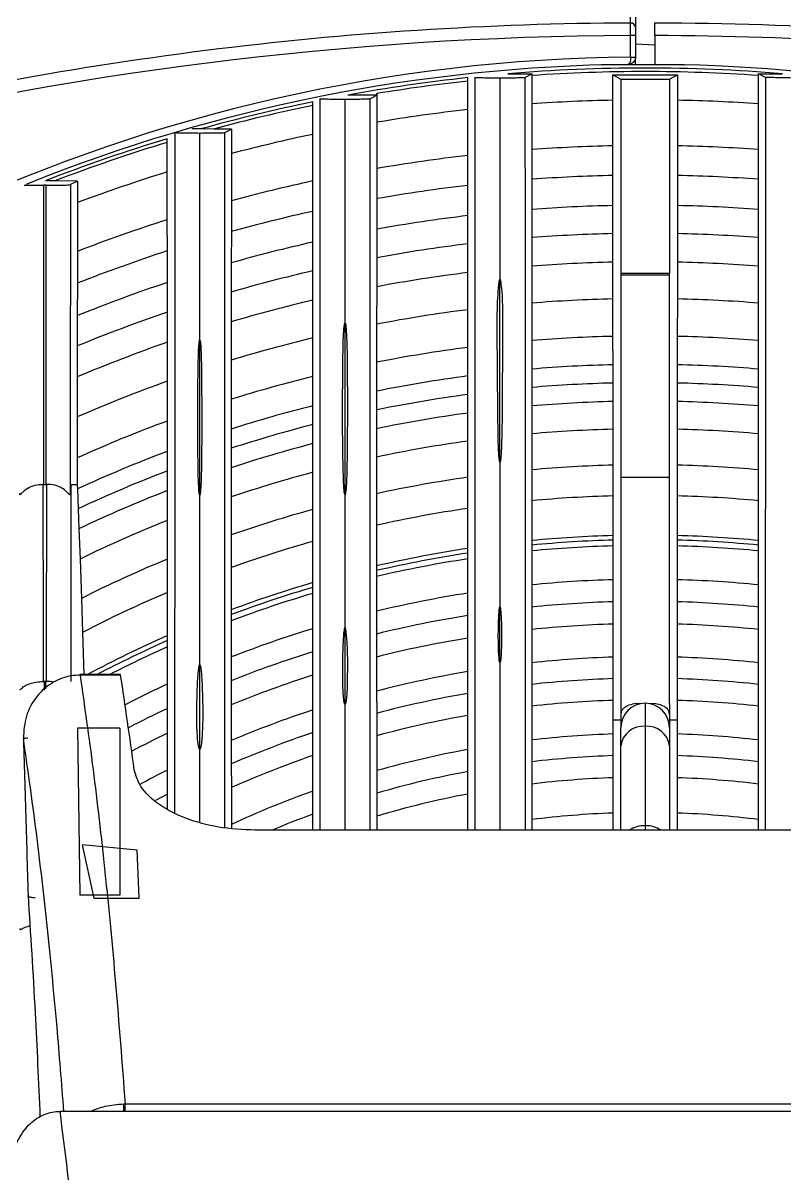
# Model space of a CAD drawing. Extents: x 9.3 to 87.2, y 1.1 to 68.8.
# Drawn here: x 79.536 to 81.11, y 28.216 to 30.594 of the extents above; entities that cross this region are included whole.
import ezdxf

# ---------------------------------------------------------------- set-up
doc = ezdxf.new("R2010")
doc.units = 0
doc.header["$MEASUREMENT"] = 0
doc.layers.add('OBJECT', color=7, linetype='CONTINUOUS')

msp = doc.modelspace()

# ---------------------------------------------------------------- linework, layer by layer
at = {"layer": 'OBJECT'}
for p, q in [((80.8009, 30.9432), (80.8009, 30.5856)), ((80.7909, 30.5236), (80.7909, 30.5682)), ((80.8009, 30.5682), (80.7909, 30.5682)), ((80.8009, 30.5682), (80.8009, 30.5236)), ((80.8409, 30.5683), (80.8409, 30.5087)), ((80.8009, 30.551), (80.8409, 30.5493)), ((80.7909, 30.5236), (80.8009, 30.5236)), ((80.8009, 30.5236), (80.8009, 30.5236)), ((80.8009, 30.5076), (80.8009, 30.5236)), ((80.5375, 30.4893), (80.5868, 30.4892)), ((80.5868, 30.4892), (80.5868, 30.4858)), ((80.8009, 30.5076), (80.7309, 30.5076)), ((80.754, 30.4347), (80.754, 30.487)), ((80.754, 30.487), (80.7709, 30.4783)), ((80.9009, 30.5076), (80.8009, 30.5076)), ((80.8709, 30.4783), (80.8878, 30.487)), ((80.8878, 30.487), (80.8877, 30.4347)), ((81.055, 30.4892), (81.1042, 30.4893)), ((81.055, 30.4858), (81.055, 30.4892)), ((81.0691, 30.482), (81.055, 30.4892)), ((80.4544, 30.4741), (80.4544, 30.4814)), ((80.4544, 30.4153), (80.4544, 30.4741)), ((80.5868, 30.4858), (80.5867, 30.4272)), ((80.7709, 30.4783), (80.8709, 30.4783)), ((80.8709, 30.4783), (80.8709, 30.0769)), ((81.055, 30.4272), (81.055, 30.4858)), ((80.2665, 30.445), (80.2064, 30.4453)), ((80.2665, 30.4485), (80.2664, 30.3892)), ((80.2665, 30.445), (80.2665, 30.4485)), ((80.1341, 30.4239), (80.1341, 30.4313)), ((80.1341, 30.3642), (80.1341, 30.4239)), ((80.5867, 30.4272), (80.5867, 30.3327)), ((80.7541, 30.3404), (80.754, 30.4347)), ((80.8877, 30.4347), (80.8876, 30.3404)), ((81.0551, 30.3327), (81.055, 30.4272)), ((80.4545, 30.3204), (80.4544, 30.4153)), ((79.9029, 30.3753), (79.8847, 30.3754)), ((79.9294, 30.3751), (79.9029, 30.3753)), ((79.9662, 30.3749), (79.9294, 30.3751)), ((79.9662, 30.3749), (79.9662, 30.3244)), ((80.2664, 30.3892), (80.2664, 30.2935)), ((79.8337, 30.3477), (79.8337, 30.3552)), ((79.8338, 30.2865), (79.8337, 30.3477)), ((80.1342, 30.2678), (80.1341, 30.3642)), ((79.9662, 30.3244), (79.9661, 30.2268)), ((80.4545, 30.2587), (80.4545, 30.3204)), ((80.5867, 30.3327), (80.5867, 30.2712)), ((80.7542, 30.2791), (80.7541, 30.3404)), ((80.8876, 30.3404), (80.8876, 30.2791)), ((81.0551, 30.2712), (81.0551, 30.3327)), ((79.8338, 30.1877), (79.8338, 30.2865)), ((80.2664, 30.2935), (80.2663, 30.2313)), ((80.7542, 30.217), (80.7542, 30.2791)), ((80.8876, 30.2791), (80.8875, 30.217)), ((79.5838, 30.2589), (79.578, 30.2589)), ((79.6017, 30.2681), (79.5821, 30.2683)), ((79.6481, 30.2677), (79.6017, 30.2681)), ((79.6481, 30.2677), (79.6337, 30.2603)), ((79.6481, 30.2677), (79.6481, 30.2232)), ((80.1342, 30.2051), (80.1342, 30.2678)), ((80.4546, 30.1962), (80.4545, 30.2587)), ((80.5867, 30.2712), (80.5866, 30.209)), ((81.0552, 30.209), (81.0551, 30.2712)), ((79.9661, 30.2268), (79.9661, 30.1632)), ((80.2663, 30.2313), (80.2663, 30.1682)), ((79.6481, 30.2232), (79.648, 30.1223)), ((80.1342, 30.1415), (80.1342, 30.2051)), ((80.5866, 30.209), (80.5866, 30.1508)), ((80.7543, 30.159), (80.7542, 30.217)), ((80.8875, 30.217), (80.8875, 30.159)), ((81.0552, 30.1508), (81.0552, 30.209)), ((79.8339, 30.1233), (79.8338, 30.1877)), ((80.4546, 30.1378), (80.4546, 30.1962)), ((79.9661, 30.1632), (79.966, 30.0987)), ((80.2663, 30.1682), (80.2663, 30.1092)), ((80.7543, 30.1001), (80.7543, 30.159)), ((80.8875, 30.159), (80.8874, 30.1001)), ((80.1343, 30.082), (80.1342, 30.1415)), ((80.4546, 30.0785), (80.4546, 30.1378)), ((80.5866, 30.1508), (80.5866, 30.0917)), ((81.0552, 30.0917), (81.0552, 30.1508)), ((79.648, 30.1223), (79.648, 30.0564)), ((79.8339, 30.058), (79.8339, 30.1233)), ((80.2663, 30.1092), (80.2663, 30.0493)), ((79.966, 30.0987), (79.966, 30.0383)), ((80.5866, 30.0917), (80.5865, 30.0155)), ((80.7544, 30.0241), (80.7543, 30.1001)), ((80.8874, 30.1001), (80.8874, 30.0241)), ((81.0552, 30.0155), (81.0552, 30.0917)), ((80.1343, 30.0216), (80.1343, 30.082)), ((80.4546, 30.0019), (80.4546, 30.0785)), ((80.5209, 30.0598), (80.5209, 30.0644)), ((80.5209, 29.687), (80.5209, 30.0598)), ((80.8709, 30.0769), (80.7709, 30.0769)), ((80.7709, 30.0769), (80.7709, 30.0738)), ((80.7709, 30.0738), (80.8709, 30.0738)), ((80.7709, 30.0738), (80.7709, 29.6558)), ((80.8709, 30.0738), (80.8709, 30.0769)), ((80.8709, 29.6558), (80.8709, 30.0738)), ((79.648, 30.0564), (79.6479, 29.9896)), ((79.8339, 29.9968), (79.8339, 30.058)), ((79.966, 30.0383), (79.966, 29.977)), ((80.2663, 30.0493), (80.2662, 29.972)), ((80.1343, 29.9435), (80.1343, 30.0216)), ((80.5865, 30.0155), (80.5865, 29.9379)), ((80.7544, 29.9467), (80.7544, 30.0241)), ((80.8874, 30.0241), (80.8873, 29.9467)), ((81.0553, 29.9379), (81.0552, 30.0155)), ((79.6479, 29.9896), (79.6479, 29.9269)), ((79.834, 29.9346), (79.8339, 29.9968)), ((80.4547, 29.924), (80.4546, 30.0019)), ((79.966, 29.977), (79.966, 29.8976)), ((80.2009, 29.6202), (80.2009, 29.9743)), ((80.2662, 29.972), (80.2662, 29.8932)), ((80.1343, 29.8639), (80.1343, 29.9435)), ((80.7545, 29.8882), (80.7544, 29.9467)), ((80.8873, 29.9467), (80.8873, 29.8882)), ((79.6479, 29.9269), (79.6478, 29.863)), ((79.834, 29.854), (79.834, 29.9346)), ((79.9009, 29.619), (79.9009, 29.939)), ((80.4547, 29.8649), (80.4547, 29.924)), ((80.5865, 29.9379), (80.5865, 29.8792)), ((81.0553, 29.8792), (81.0553, 29.9379)), ((79.966, 29.8976), (79.9659, 29.8167)), ((80.2662, 29.8932), (80.2662, 29.8335)), ((80.5865, 29.8792), (80.5865, 29.8413)), ((80.7545, 29.8504), (80.7545, 29.8882)), ((80.8873, 29.8882), (80.8873, 29.8504)), ((81.0553, 29.8413), (81.0553, 29.8792)), ((79.6478, 29.863), (79.6478, 29.7803)), ((79.834, 29.7718), (79.834, 29.854)), ((80.1344, 29.8035), (80.1343, 29.8639)), ((80.4547, 29.8268), (80.4547, 29.8649)), ((80.7545, 29.8123), (80.7545, 29.8504)), ((80.8873, 29.8504), (80.8872, 29.8123)), ((80.2662, 29.8335), (80.2662, 29.7949)), ((80.4547, 29.7884), (80.4547, 29.8268)), ((80.5865, 29.8413), (80.5865, 29.803)), ((81.0553, 29.803), (81.0553, 29.8413)), ((79.9659, 29.8167), (79.9659, 29.7553)), ((80.1344, 29.7645), (80.1344, 29.8035)), ((80.5865, 29.803), (80.5865, 29.7455)), ((80.7546, 29.7549), (80.7545, 29.8123)), ((80.8872, 29.8123), (80.8872, 29.7549)), ((81.0553, 29.7455), (81.0553, 29.803)), ((79.6478, 29.7803), (79.6478, 29.6957)), ((80.2662, 29.7949), (80.2662, 29.756)), ((80.4547, 29.7305), (80.4547, 29.7884)), ((79.834, 29.7093), (79.834, 29.7718)), ((79.9659, 29.7553), (79.9659, 29.7156)), ((80.1344, 29.7252), (80.1344, 29.7645)), ((80.2662, 29.756), (80.2662, 29.6974)), ((80.7546, 29.6809), (80.7546, 29.7549)), ((80.8872, 29.7549), (80.8871, 29.6809)), ((80.4547, 29.6557), (80.4547, 29.7305)), ((80.5865, 29.7455), (80.5865, 29.6711)), ((81.0553, 29.6711), (81.0553, 29.7455)), ((79.834, 29.6689), (79.834, 29.7093)), ((79.9659, 29.7156), (79.9659, 29.6755)), ((80.1344, 29.6659), (80.1344, 29.7252)), ((79.6478, 29.6957), (79.6478, 29.6409)), ((80.2662, 29.6974), (80.2662, 29.6217)), ((80.7547, 29.6172), (80.7546, 29.6809)), ((80.8871, 29.6809), (80.8871, 29.6172)), ((79.8341, 29.6281), (79.834, 29.6689)), ((79.9659, 29.6755), (79.9659, 29.615)), ((80.1344, 29.5892), (80.1344, 29.6659)), ((80.4547, 29.5914), (80.4547, 29.6557)), ((80.5865, 29.6711), (80.5865, 29.6072)), ((80.7709, 29.6558), (80.8709, 29.6558)), ((80.7709, 29.6558), (80.7709, 29.1881)), ((80.8709, 29.1881), (80.8709, 29.6558)), ((81.0553, 29.6072), (81.0553, 29.6711)), ((79.5784, 29.6409), (79.5768, 29.6409)), ((79.5784, 29.6409), (79.5834, 29.6409)), ((79.585, 29.6409), (79.5834, 29.6409)), ((79.6349, 29.6409), (79.6478, 29.6409)), ((79.6478, 29.6409), (79.6481, 29.6316)), ((79.6481, 29.6316), (79.6497, 29.5907)), ((79.8341, 29.5665), (79.8341, 29.6281)), ((79.9659, 29.615), (79.9659, 29.5367)), ((80.2662, 29.6217), (80.2662, 29.5565)), ((80.5865, 29.6072), (80.5865, 29.5249)), ((80.7548, 29.5353), (80.7547, 29.6172)), ((80.8871, 29.6172), (80.887, 29.5353)), ((81.0553, 29.5249), (81.0553, 29.6072)), ((79.6497, 29.5907), (79.6513, 29.5493)), ((80.1344, 29.5231), (80.1344, 29.5892)), ((80.4547, 29.5086), (80.4547, 29.5914)), ((79.8341, 29.4866), (79.8341, 29.5665)), ((79.6513, 29.5493), (79.6536, 29.4867)), ((79.9659, 29.5367), (79.9659, 29.4692)), ((80.2662, 29.5565), (80.2662, 29.4725)), ((80.1344, 29.4379), (80.1344, 29.5231)), ((80.5865, 29.5249), (80.5865, 29.5155)), ((80.5865, 29.5155), (80.5865, 29.5035)), ((80.7548, 29.5259), (80.7548, 29.5353)), ((80.7548, 29.5139), (80.7548, 29.5259)), ((80.7549, 29.4441), (80.7548, 29.5139)), ((80.887, 29.5139), (80.8869, 29.4441)), ((80.887, 29.5353), (80.887, 29.5259)), ((80.887, 29.5259), (80.887, 29.5139)), ((81.0553, 29.5155), (81.0553, 29.5249)), ((81.0553, 29.5035), (81.0553, 29.5155)), ((80.4547, 29.4991), (80.4547, 29.5086)), ((80.4547, 29.487), (80.4547, 29.4991)), ((80.5865, 29.5035), (80.5865, 29.4333)), ((81.0553, 29.4333), (81.0553, 29.5035)), ((79.6536, 29.4867), (79.6563, 29.4055)), ((79.8341, 29.4176), (79.8341, 29.4866)), ((79.9659, 29.4692), (79.9659, 29.382)), ((80.2662, 29.4725), (80.2662, 29.4629)), ((80.4547, 29.4164), (80.4547, 29.487)), ((80.2662, 29.4629), (80.2662, 29.4506)), ((80.2662, 29.4506), (80.2662, 29.3788)), ((80.7549, 29.3985), (80.7549, 29.4441)), ((80.8869, 29.4441), (80.8869, 29.3985)), ((79.8341, 29.3284), (79.8341, 29.4176)), ((80.1344, 29.4282), (80.1344, 29.4379)), ((80.1344, 29.4157), (80.1344, 29.4282)), ((80.5865, 29.4333), (80.5865, 29.3875)), ((81.0553, 29.3875), (81.0553, 29.4333)), ((79.6563, 29.4055), (79.6586, 29.3352)), ((80.1344, 29.3428), (80.1344, 29.4157)), ((80.4547, 29.3702), (80.4547, 29.4164)), ((80.7549, 29.3523), (80.7549, 29.3985)), ((80.8869, 29.3985), (80.8868, 29.3523)), ((79.9659, 29.382), (79.9659, 29.372)), ((79.9659, 29.372), (79.9659, 29.3592)), ((80.2662, 29.3788), (80.2662, 29.3318)), ((80.4547, 29.3234), (80.4547, 29.3702)), ((80.5209, 29.273), (80.5209, 29.3883)), ((80.5865, 29.3875), (80.5865, 29.3411)), ((81.0553, 29.3411), (81.0553, 29.3875)), ((79.9659, 29.3592), (79.9659, 29.2844)), ((80.755, 29.284), (80.7549, 29.3523)), ((80.8868, 29.3523), (80.8868, 29.284)), ((79.6586, 29.3352), (79.6613, 29.2483)), ((79.8341, 29.3182), (79.8341, 29.3284)), ((80.1344, 29.2951), (80.1344, 29.3428)), ((80.2009, 29.1866), (80.2009, 29.3443)), ((80.2662, 29.3318), (80.2662, 29.2842)), ((80.4547, 29.2542), (80.4547, 29.3234)), ((80.5865, 29.3411), (80.5865, 29.2724)), ((81.0553, 29.2724), (81.0553, 29.3411)), ((79.8341, 29.3051), (79.8341, 29.3182)), ((79.8341, 29.2284), (79.8341, 29.3051)), ((79.9659, 29.2844), (79.9659, 29.2354)), ((80.1344, 29.2466), (80.1344, 29.2951)), ((80.2662, 29.2842), (80.2662, 29.2138)), ((80.755, 29.2395), (80.755, 29.284)), ((80.8868, 29.284), (80.8868, 29.2395)), ((79.9009, 29.0938), (79.9009, 29.2683)), ((80.4546, 29.2091), (80.4547, 29.2542)), ((80.5865, 29.2724), (80.5866, 29.2277)), ((81.0552, 29.2277), (81.0553, 29.2724)), ((79.5774, 29.2336), (79.5792, 29.2336)), ((79.5826, 29.2336), (79.5792, 29.2336)), ((79.5792, 29.2336), (79.5792, 29.2156)), ((79.5826, 29.2336), (79.5844, 29.2336)), ((79.5826, 29.2185), (79.5826, 29.2336)), ((79.737, 29.2483), (79.6535, 29.2483)), ((79.737, 29.2483), (79.6535, 29.2483)), ((79.6535, 29.2483), (79.6535, 29.2469)), ((79.7374, 29.2469), (79.6535, 29.2469)), ((79.8341, 29.1781), (79.8341, 29.2284)), ((79.9659, 29.2354), (79.9659, 29.1856)), ((80.1343, 29.1749), (80.1344, 29.2466)), ((80.5866, 29.2277), (80.5866, 29.1827)), ((80.755, 29.1947), (80.755, 29.2395)), ((80.8868, 29.2395), (80.8868, 29.1947)), ((81.0552, 29.1827), (81.0552, 29.2277)), ((80.2662, 29.2138), (80.2663, 29.1678)), ((80.4546, 29.1637), (80.4546, 29.2091)), ((79.9659, 29.1856), (79.9659, 29.1118)), ((80.5866, 29.1827), (80.5867, 29.1128)), ((80.755, 29.1538), (80.755, 29.1947)), ((80.7709, 29.1881), (80.7709, 29.1538)), ((80.799, 29.1881), (80.8092, 29.1888)), ((80.8209, 29.1888), (80.8209, 29.1411)), ((80.8326, 29.1888), (80.8428, 29.1881)), ((80.8709, 29.1881), (80.8709, 29.1538)), ((80.8868, 29.1947), (80.8868, 29.1538)), ((81.0551, 29.1128), (81.0552, 29.1827)), ((79.8341, 29.1269), (79.8341, 29.1781)), ((80.1343, 29.128), (80.1343, 29.1749)), ((80.2663, 29.1678), (80.2663, 29.1215)), ((80.4545, 29.0931), (80.4546, 29.1637)), ((79.7359, 29.1376), (79.6485, 29.1376)), ((79.6485, 29.1376), (79.6534, 28.7926)), ((79.7359, 29.1376), (79.7359, 28.7926)), ((80.755, 29.1253), (80.755, 29.1538)), ((80.7709, 29.1538), (80.755, 29.1538)), ((80.7709, 29.1007), (80.7709, 29.1388)), ((80.8209, 29.1411), (80.8209, 28.9358)), ((80.8868, 29.1538), (80.8709, 29.1538)), ((80.8709, 29.1388), (80.8709, 29.1007)), ((80.8868, 29.1538), (80.8868, 29.1253)), ((79.834, 29.0508), (79.8341, 29.1269)), ((79.9659, 29.1118), (79.966, 29.0634)), ((80.1342, 29.0807), (80.1343, 29.128)), ((80.2663, 29.1215), (80.2664, 29.0494)), ((80.5867, 29.1128), (80.5868, 29.0678)), ((80.7549, 29.0805), (80.755, 29.1253)), ((80.8868, 29.1253), (80.8869, 29.0805)), ((81.055, 29.0678), (81.0551, 29.1128)), ((79.9009, 28.9434), (79.9009, 29.0938)), ((80.4544, 29.0476), (80.4545, 29.0931)), ((80.7709, 28.9265), (80.7709, 29.1007)), ((80.8709, 29.1007), (80.8709, 28.9265)), ((79.966, 29.0634), (79.9661, 29.0146)), ((80.1341, 29.0071), (80.1342, 29.0807)), ((80.5868, 29.0678), (80.5868, 29.0219)), ((80.7549, 29.0349), (80.7549, 29.0805)), ((80.8869, 29.0805), (80.8869, 29.0349)), ((81.055, 29.0219), (81.055, 29.0678)), ((79.8339, 29.0008), (79.834, 29.0508)), ((80.2664, 29.0494), (80.2665, 29.0029)), ((80.4544, 29.0012), (80.4544, 29.0476)), ((79.9661, 29.0146), (79.9662, 28.9384)), ((80.5868, 29.0219), (80.5868, 28.9484)), ((80.7549, 28.9619), (80.7549, 29.0349)), ((80.8869, 29.0349), (80.8869, 28.9619)), ((81.055, 28.9484), (81.055, 29.0219)), ((79.8339, 28.9709), (79.8339, 29.0008)), ((80.1341, 28.9595), (80.1341, 29.0071)), ((80.2665, 29.0029), (80.2665, 28.9554)), ((80.4544, 28.9269), (80.4544, 29.0012)), ((80.1341, 28.9265), (80.1341, 28.9595)), ((80.2665, 28.9554), (80.2665, 28.9265)), ((80.5868, 28.9484), (80.5868, 28.9265)), ((80.7548, 28.9265), (80.7549, 28.9619)), ((80.8869, 28.9619), (80.8869, 28.9265)), ((81.055, 28.9265), (81.055, 28.9484)), ((79.9662, 28.9384), (79.9662, 28.9307)), ((81.6269, 28.9265), (80.0149, 28.9265)), ((80.8209, 28.9358), (80.8209, 28.9265)), ((79.7714, 28.8854), (79.6579, 28.8964)), ((79.6579, 28.8964), (79.6819, 28.7863)), ((79.7758, 28.7863), (79.7714, 28.8854)), ((79.7359, 28.7926), (79.6534, 28.7926)), ((79.6819, 28.7863), (79.7758, 28.7863)), ((79.7436, 28.3611), (79.7466, 28.3611)), ((79.7466, 28.3611), (81.8951, 28.3611)), ((79.7466, 28.3456), (79.7466, 28.3611)), ((82.0295, 28.3456), (79.6123, 28.3456))]:
    msp.add_line(p, q, dxfattribs=at)
at = {"layer": 'OBJECT', "flags": 128}
for points in [[(80.7909, 30.5942), (80.7909, 30.6042), (80.7909, 30.6442), (80.7909, 30.8042), (80.7909, 30.9518)], [(80.5726, 30.482), (80.5739, 30.4826), (80.5868, 30.4892)], [(80.9009, 30.5076), (80.9028, 30.5078), (80.9029, 30.5078)], [(80.2526, 30.438), (80.2547, 30.439), (80.2665, 30.445)], [(79.9526, 30.3679), (79.9556, 30.3694), (79.9662, 30.3749)], [(79.5456, 29.1165), (79.5455, 29.1165), (79.5429, 29.1164), (79.5406, 29.1163), (79.5387, 29.1163), (79.5374, 29.1162), (79.5366, 29.1162), (79.5365, 29.1162)], [(79.8339, 29.0008), (79.8107, 28.9886), (79.8094, 28.988)], [(79.7441, 28.3456), (79.744, 28.3471), (79.7439, 28.3504), (79.7438, 28.3535), (79.7437, 28.3563), (79.7436, 28.3588), (79.7436, 28.3611)]]:
    msp.add_lwpolyline(points, dxfattribs=at)
at = {"layer": 'OBJECT'}
for centre, radius, start, end in [((80.8209, 23.3398), 7.2545, 90.23722, 104.14724), ((80.7915, 30.5848), 0.00941, 4.4217, 93.9951), ((80.8209, 23.3398), 7.2545, 75.85276, 89.84204), ((80.8209, 23.3398), 7.2285, 90.23779, 104.14724), ((80.8209, 23.3398), 7.2285, 75.85276, 89.84147), ((80.8209, 27.0888), 3.435, 90.5004, 139.4488), ((80.7934, 30.7881), 0.2646, 269.4601, 271.6256), ((80.8209, 27.0888), 3.42, 90.5838, 111.9485), ((80.8209, 27.0888), 3.4123, 85.2369, 94.7631), ((80.8209, 27.0888), 3.4051, 86.0575, 93.9425), ((80.8209, 27.0888), 3.42, 40.2566, 89.6649), ((80.8209, 27.0888), 3.4123, 96.1656, 100.3743), ((80.8209, 27.0888), 3.4051, 96.1786, 99.3707), ((80.8209, 27.0888), 3.4123, 101.6117, 105.6051), ((80.8209, 27.0888), 3.4051, 101.6366, 105.1766), ((80.8209, 27.0888), 3.3466, 91.1445, 94.012), ((80.8209, 27.0888), 3.3466, 85.988, 88.8555), ((80.8209, 27.0888), 3.3466, 96.2864, 99.5365), ((80.8209, 27.0888), 3.4123, 106.8156, 111.2857), ((80.8209, 27.0888), 3.4051, 106.8522, 110.9808), ((80.8209, 27.0888), 3.3466, 101.8422, 104.7973), ((80.8209, 27.0888), 3.2524, 96.4685, 99.8166), ((80.8209, 27.0888), 3.2524, 91.1761, 94.1294), ((80.8209, 27.0888), 3.2524, 85.8706, 88.8239), ((80.8209, 27.0888), 3.3466, 107.155, 110.5149), ((80.8209, 27.0888), 3.1911, 91.1977, 94.2095), ((80.8209, 27.0888), 3.1911, 85.7905, 88.8023), ((80.8209, 27.0888), 3.2524, 102.1897, 105.2376), ((80.8209, 27.0888), 3.1911, 96.5927, 100.0078), ((80.8209, 27.0888), 3.1911, 102.4269, 105.5383), ((80.8209, 27.0888), 3.129, 91.2204, 94.2937), ((80.8209, 27.0888), 3.129, 85.7063, 88.7796), ((80.8209, 27.0888), 3.2524, 107.6673, 111.1387), ((80.8209, 27.0888), 3.129, 96.7234, 100.209), ((80.8209, 27.0888), 3.071, 91.2426, 94.3756), ((80.8209, 27.0888), 3.071, 85.6244, 88.7574), ((80.8209, 27.0888), 3.129, 102.6768, 105.8552), ((80.8209, 27.0888), 3.071, 96.8506, 100.4046), ((80.8209, 27.0888), 3.1911, 108.0175, 111.5657), ((80.8209, 27.0888), 3.0121, 91.2661, 94.4617), ((80.8209, 27.0888), 3.0121, 85.5383, 88.7339), ((80.8209, 27.0888), 3.071, 102.9199, 106.1634), ((80.8209, 27.0888), 3.0121, 96.9846, 100.6108), ((80.5209, 29.9979), 0.0619, 89.9818, 91.4972), ((80.5209, 29.9979), 0.0619, 88.5028, 90.0182), ((80.8209, 27.0888), 3.129, 108.3868, 112.0164), ((80.8209, 27.0888), 3.0121, 103.1764, 106.4887), ((80.8209, 27.0888), 2.9361, 91.2979, 94.578), ((80.8209, 27.0888), 2.9361, 85.422, 88.7021), ((80.8209, 27.0888), 3.071, 108.7466, 112.4558), ((80.8209, 27.0888), 2.9361, 97.1658, 100.8893), ((80.8209, 27.0888), 2.9361, 103.5232, 106.9286), ((80.8209, 27.0888), 2.8588, 91.3319, 94.7027), ((80.8209, 27.0888), 2.8588, 85.2973, 88.6681), ((80.8209, 27.0888), 3.0121, 109.1267, 112.9201), ((80.8209, 27.0888), 2.8588, 97.3601, 101.1882), ((80.8209, 27.0888), 2.8002, 91.3589, 94.8016), ((80.8209, 27.0888), 2.8002, 85.1984, 88.6411), ((80.8209, 27.0888), 2.9361, 109.6412, 113.5494), ((80.8209, 27.0888), 2.8588, 103.8958, 107.4015), ((80.8209, 27.0888), 2.8002, 97.5145, 101.4255), ((80.8209, 27.0888), 2.7624, 91.3769, 94.8676), ((80.8209, 27.0888), 2.7624, 85.1324, 88.6231), ((80.8209, 27.0888), 2.7624, 97.6176, 101.5841), ((80.8209, 27.0888), 2.8002, 104.1918, 107.7777), ((80.8209, 27.0888), 2.7243, 91.3956, 94.936), ((80.8209, 27.0888), 2.7243, 85.064, 88.6044), ((80.8209, 27.0888), 2.7243, 97.7246, 101.7486), ((80.8209, 27.0888), 2.8588, 110.1947, 114.2274), ((80.8209, 27.0888), 2.7624, 104.3898, 108.0293), ((80.8209, 27.0888), 2.667, 91.4246, 95.0427), ((80.8209, 27.0888), 2.667, 84.9573, 88.5754), ((80.8209, 27.0888), 2.667, 97.8915, 102.0051), ((80.8209, 27.0888), 2.8002, 110.6354, 114.7593), ((80.8209, 27.0888), 2.7243, 104.5953, 108.2905), ((80.8209, 27.0888), 2.5929, 91.4641, 95.1872), ((80.8209, 27.0888), 2.5929, 84.8128, 88.5359), ((80.8209, 27.0888), 2.7624, 110.9305, 115.0845), ((80.8209, 27.0888), 2.667, 104.9161, 108.6984), ((80.8209, 27.0888), 2.5929, 98.1183, 102.3534), ((80.8209, 27.0888), 2.7243, 111.2371, 115.4238), ((80.8209, 27.0888), 2.5293, 91.4999, 95.318), ((80.8209, 27.0888), 2.5293, 84.682, 88.5001), ((80.8209, 27.0888), 2.5929, 105.3525, 109.2532), ((80.8209, 27.0888), 2.5293, 98.3242, 102.6692), ((80.8209, 27.0888), 2.667, 111.7164, 115.9568), ((80.8209, 27.0888), 2.5293, 105.749, 109.7574), ((80.8209, 27.0888), 2.4474, 91.5483, 95.4964), ((80.8209, 27.0888), 2.438, 91.554, 95.5177), ((80.8209, 27.0888), 2.4261, 91.5613, 95.5451), ((80.8209, 27.0888), 2.4474, 84.5036, 88.4517), ((80.8209, 27.0888), 2.438, 84.4823, 88.446), ((80.8209, 27.0888), 2.4261, 84.4549, 88.4387), ((80.8209, 27.0888), 2.4474, 98.6046, 103.1003), ((80.8209, 27.0888), 2.438, 98.638, 103.1517), ((80.8209, 27.0888), 2.5929, 112.3699, 116.6873), ((80.8209, 27.0888), 2.4261, 98.6808, 103.2179), ((80.8209, 27.0888), 2.3562, 91.6059, 95.71), ((80.8209, 27.0888), 2.3562, 84.29, 88.3941), ((80.8209, 27.0888), 2.5293, 112.9647, 117.356), ((80.8209, 27.0888), 2.4474, 106.29, 110.4473), ((80.8209, 27.0888), 2.438, 106.3545, 110.5297), ((80.8209, 27.0888), 2.4261, 106.4374, 110.6357), ((80.8209, 27.0888), 2.3562, 98.9401, 103.6171), ((80.8209, 27.0888), 2.3106, 91.6366, 95.8229), ((80.8209, 27.0888), 2.3106, 84.1771, 88.3634), ((80.8209, 27.0888), 2.3106, 99.1182, 103.8909), ((80.8209, 27.0888), 2.2645, 91.6691, 95.9416), ((80.8209, 27.0888), 2.2645, 84.0584, 88.3309), ((80.8209, 27.0888), 2.4474, 113.7788, 118.0726), ((80.8209, 27.0888), 2.3562, 106.939, 111.2767), ((80.8209, 27.0888), 2.2645, 99.3063, 104.1796), ((80.8209, 27.0888), 2.438, 113.8761, 117.6557), ((80.8209, 27.0888), 2.4261, 114.0011, 117.1112), ((80.8209, 27.0888), 2.3106, 107.2838, 111.7175), ((80.8209, 27.0888), 2.1962, 91.72, 96.1258), ((80.8209, 27.0888), 2.1962, 83.8742, 88.28), ((80.8209, 27.0888), 2.1962, 99.5992, 104.6287), ((80.8209, 27.0888), 2.3562, 114.7593, 117.1269), ((80.8209, 27.0888), 2.2645, 107.6482, 112.1832), ((80.8209, 27.0888), 2.1518, 91.7553, 96.2517), ((80.8209, 27.0888), 2.1518, 83.7483, 88.2447), ((80.8209, 27.0888), 2.1518, 99.8007, 104.9367), ((80.8209, 27.0888), 2.107, 91.7925, 96.3836), ((80.8209, 29.1388), 0.05, 90, 180), ((80.8209, 29.1388), 0.05, 0, 90), ((80.8209, 27.0888), 2.107, 83.6164, 88.2075), ((80.8209, 27.0888), 2.3106, 115.2821, 117.514), ((80.8209, 27.0888), 2.1962, 108.2167, 112.9096), ((80.8209, 27.0888), 2.107, 100.0126, 105.2602), ((80.8166, 29.0953), 0.046, 84.6256, 173.3565), ((80.8252, 29.0953), 0.046, 6.6442, 95.374), ((80.8209, 27.0888), 2.2645, 115.8358, 117.928), ((80.8209, 27.0888), 2.1518, 108.6081, 113.4095), ((80.8209, 27.0888), 2.0376, 91.8544, 96.5996), ((80.8209, 27.0888), 2.0376, 83.4004, 88.1456), ((80.8209, 27.0888), 2.0376, 100.3602, 105.791), ((80.8209, 27.0888), 2.107, 109.0203, 113.9359), ((80.8209, 27.0888), 1.9928, 91.8971, 96.7473), ((80.8209, 27.0888), 1.9928, 83.2527, 88.1029), ((80.8209, 27.0888), 2.1962, 116.7025, 118.3721), ((80.8209, 27.0888), 1.9928, 100.5967, 106.1538), ((80.8209, 27.0888), 1.9472, 91.942, 96.9053), ((80.8209, 27.0888), 1.9472, 83.0947, 88.058), ((80.8209, 27.0888), 2.0376, 109.6978, 114.8024), ((80.8209, 27.0888), 1.9472, 100.8481, 106.5418), ((80.8209, 27.0888), 1.9928, 110.1603, 112.7483), ((80.8209, 27.0888), 1.8743, 92.0186, 97.1744), ((80.8209, 27.0888), 1.8743, 82.8256, 87.9814), ((80.8201, 28.8756), 0.0602, 89.2101, 122.2149), ((80.8217, 28.8756), 0.0602, 57.7845, 90.7905)]:
    msp.add_arc(centre, radius, start, end, dxfattribs=at)
for centre, major_axis, ratio, start_param, end_param in [((79.737, 29.2333), (0, 0.015), 0.071002, 5.847245, 6.283185), ((79.4376, 20.1828), (0, 9.9993), 0.071002, 5.803045, 5.847245), ((78.9497, 20.4846), (0, 10.1198), 0.103972, 5.524599, 5.601947)]:
    msp.add_ellipse(centre, major_axis=major_axis, ratio=ratio, start_param=start_param, end_param=end_param, dxfattribs=at)
for points, knots in [([(80.7909, 30.5682), (80.7909, 30.5709), (80.7909, 30.5735), (80.7909, 30.5785), (80.7909, 30.581), (80.7909, 30.5877), (80.7909, 30.5916), (80.7909, 30.5942)], [0, 0, 0, 0, 0.25, 0.25, 0.5, 0.5, 1, 1, 1, 1]), ([(80.8409, 30.5683), (80.8409, 30.5736), (80.8409, 30.5788), (80.8409, 30.5855), (80.8409, 30.5877), (80.8409, 30.5913), (80.8409, 30.5929), (80.8409, 30.5943)], [0, 0, 0, 0, 0.5, 0.5, 0.75, 0.75, 1, 1, 1, 1]), ([(80.8009, 30.5236), (80.8009, 30.5195), (80.7992, 30.5156), (80.7936, 30.5101), (80.7898, 30.5086), (80.786, 30.5086)], [0, 0, 0, 0, 0.5, 0.5, 1, 1, 1, 1]), ([(80.7909, 30.5235), (80.7909, 30.5194), (80.7904, 30.5155), (80.7885, 30.5101), (80.7873, 30.5086), (80.786, 30.5086)], [0, 0, 0, 0, 0.5, 0.5, 1, 1, 1, 1]), ([(80.754, 30.487), (80.7763, 30.487), (80.8209, 30.4869), (80.8655, 30.487), (80.8878, 30.487)], [0, 0, 0, 0, 0.5001962, 1, 1, 1, 1]), ([(80.4691, 30.482), (80.4691, 30.4076), (80.4691, 30.2616), (80.4691, 30.0335), (80.4691, 29.8003), (80.4691, 29.5553), (80.469, 29.3147), (80.469, 29.105), (80.469, 28.9805), (80.469, 28.9265)], [0, 0, 0, 0, 0.166777, 0.32772, 0.481123, 0.635353, 0.798328, 0.912558, 1, 1, 1, 1]), ([(80.4691, 30.482), (80.4695, 30.4819), (80.4704, 30.4817), (80.4769, 30.4815), (80.4886, 30.4813), (80.5039, 30.4811), (80.5152, 30.4811), (80.5209, 30.4811)], [0, 0, 0, 0, 0.142111, 0.362241, 0.577082, 0.788673, 1, 1, 1, 1]), ([(80.5209, 30.4811), (80.5242, 30.4811), (80.5334, 30.4811), (80.5479, 30.4812), (80.5616, 30.4814), (80.5706, 30.4817), (80.572, 30.4819), (80.5726, 30.482)], [0, 0, 0, 0, 0.125152, 0.343676, 0.567896, 0.795678, 1, 1, 1, 1]), ([(80.5209, 30.4811), (80.5209, 30.4048), (80.5209, 30.2704), (80.5209, 30.1265), (80.5209, 30.0644)], [0, 0, 0, 0, 0.567749, 1, 1, 1, 1]), ([(80.5726, 30.482), (80.5726, 30.4084), (80.5727, 30.2638), (80.5727, 30.0382), (80.5727, 29.8078), (80.5727, 29.5661), (80.5727, 29.3295), (80.5727, 29.1162), (80.5728, 28.9869), (80.5728, 28.9265)], [0, 0, 0, 0, 0.1650206, 0.3243781, 0.476253, 0.6286356, 0.7893327, 0.9017602, 1, 1, 1, 1]), ([(80.7709, 30.4783), (80.7709, 30.405), (80.7709, 30.2754), (80.7709, 30.137), (80.7709, 30.0769)], [0, 0, 0, 0, 0.565398, 1, 1, 1, 1]), ([(81.0691, 30.482), (81.0691, 30.4084), (81.0691, 30.2638), (81.0691, 30.0382), (81.0691, 29.8078), (81.0691, 29.5661), (81.069, 29.3295), (81.069, 29.1162), (81.069, 28.9869), (81.069, 28.9265)], [0, 0, 0, 0, 0.165021, 0.324378, 0.476253, 0.628636, 0.789333, 0.90176, 1, 1, 1, 1]), ([(81.1209, 30.4811), (81.1154, 30.4811), (81.1042, 30.4811), (81.0891, 30.4813), (81.0772, 30.4815), (81.0705, 30.4817), (81.0695, 30.4819), (81.0691, 30.482)], [0, 0, 0, 0, 0.204688, 0.416236, 0.630922, 0.850862, 1, 1, 1, 1]), ([(80.1491, 30.438), (80.1491, 30.3635), (80.1491, 30.2169), (80.1491, 29.9873), (80.1491, 29.7515), (80.149, 29.5025), (80.149, 29.2676), (80.149, 29.0739), (80.149, 28.9705), (80.149, 28.9265)], [0, 0, 0, 0, 0.1710544, 0.3368085, 0.4957888, 0.6561155, 0.8260799, 0.9262178, 1, 1, 1, 1]), ([(80.1491, 30.438), (80.1495, 30.4379), (80.1504, 30.4377), (80.1569, 30.4375), (80.1686, 30.4372), (80.1838, 30.4371), (80.1952, 30.4371), (80.2009, 30.4371)], [0, 0, 0, 0, 0.141817, 0.361942, 0.576848, 0.78855, 1, 1, 1, 1]), ([(80.2009, 30.4371), (80.2041, 30.4371), (80.2132, 30.4371), (80.2276, 30.4372), (80.2413, 30.4374), (80.2505, 30.4377), (80.2519, 30.4379), (80.2526, 30.438)], [0, 0, 0, 0, 0.121452, 0.339894, 0.563964, 0.791612, 1, 1, 1, 1]), ([(80.2009, 29.9743), (80.2009, 30.0626), (80.2009, 30.2225), (80.2009, 30.3707), (80.2009, 30.4371)], [0, 0, 0, 0, 0.552236, 1, 1, 1, 1]), ([(80.2528, 28.9265), (80.2528, 28.9871), (80.2528, 29.125), (80.2527, 29.3226), (80.2527, 29.5708), (80.2527, 29.8443), (80.2527, 30.1501), (80.2526, 30.3404), (80.2526, 30.438)], [0, 0, 0, 0, 0.102205, 0.232613, 0.355354, 0.564233, 0.776811, 1, 1, 1, 1]), ([(79.8491, 30.3679), (79.8491, 30.3045), (79.8491, 30.1786), (79.8491, 29.9812), (79.8491, 29.778), (79.8491, 29.5634), (79.849, 29.3297), (79.849, 29.1269), (79.849, 28.9991), (79.849, 28.9632)], [0, 0, 0, 0, 0.1553309, 0.3085118, 0.4586568, 0.6091956, 0.7658026, 0.934139, 1, 1, 1, 1]), ([(79.8491, 30.3679), (79.8495, 30.3679), (79.8504, 30.3677), (79.8569, 30.3675), (79.8686, 30.3672), (79.8838, 30.3671), (79.8952, 30.3671), (79.9009, 30.367)], [0, 0, 0, 0, 0.141346, 0.361466, 0.576484, 0.788359, 1, 1, 1, 1]), ([(79.9009, 30.367), (79.904, 30.367), (79.9129, 30.3671), (79.9272, 30.3672), (79.941, 30.3674), (79.9504, 30.3676), (79.9519, 30.3678), (79.9526, 30.3679)], [0, 0, 0, 0, 0.115235, 0.333544, 0.55737, 0.784805, 1, 1, 1, 1]), ([(79.9009, 29.939), (79.9009, 30.0209), (79.9009, 30.1683), (79.9009, 30.306), (79.9009, 30.367)], [0, 0, 0, 0, 0.556103, 1, 1, 1, 1]), ([(79.9528, 28.9318), (79.9528, 28.9751), (79.9528, 29.0802), (79.9527, 29.2369), (79.9527, 29.4412), (79.9527, 29.6645), (79.9527, 29.9106), (79.9527, 30.1448), (79.9526, 30.2931), (79.9526, 30.3679)], [0, 0, 0, 0, 0.077521, 0.188501, 0.293447, 0.471289, 0.644379, 0.820576, 1, 1, 1, 1]), ([(79.538, 30.2595), (79.5381, 30.2595), (79.5393, 30.2594), (79.5466, 30.2592), (79.5565, 30.259), (79.5678, 30.2589), (79.5748, 30.2589), (79.578, 30.2589)], [0, 0, 0, 0, 0.031391, 0.332624, 0.635727, 0.830035, 1, 1, 1, 1]), ([(79.578, 30.2589), (79.578, 30.2239), (79.5781, 30.1097), (79.5782, 29.907), (79.5783, 29.7297), (79.5784, 29.6409)], [0, 0, 0, 0, 0.180796, 0.589987, 1, 1, 1, 1]), ([(79.5834, 29.6409), (79.5834, 29.6631), (79.5835, 29.7743), (79.5836, 29.9359), (79.5837, 30.118), (79.5837, 30.2134), (79.5838, 30.2589)], [0, 0, 0, 0, 0.101586, 0.508022, 0.765103, 1, 1, 1, 1]), ([(79.5838, 30.2589), (79.5878, 30.2589), (79.5957, 30.2589), (79.6077, 30.2591), (79.6208, 30.2594), (79.6309, 30.2598), (79.6328, 30.2602), (79.6337, 30.2603)], [0, 0, 0, 0, 0.113328, 0.225738, 0.404603, 0.705493, 1, 1, 1, 1]), ([(79.6337, 30.2603), (79.6337, 30.2447), (79.6336, 30.1514), (79.6335, 30.0036), (79.6335, 29.8084), (79.6334, 29.7015), (79.6334, 29.6409), (79.6334, 29.6409)], [0, 0, 0, 0, 0.080863, 0.483213, 0.741499, 0.999997, 1, 1, 1, 1]), ([(80.5209, 29.687), (80.5209, 29.687), (80.5209, 29.687), (80.5208, 29.6871), (80.5208, 29.6871), (80.5207, 29.6872), (80.5206, 29.6874), (80.5204, 29.6877), (80.5198, 29.6899), (80.5192, 29.6957), (80.5177, 29.7161), (80.5161, 29.7938), (80.5161, 29.9037), (80.5142, 30.0057), (80.5184, 30.0507), (80.5193, 30.0597)], [0, 0, 0, 0, 0.000024, 0.000069, 0.000183, 0.00041, 0.000862, 0.001765, 0.00357, 0.018004, 0.046863, 0.162292, 0.623568, 0.924627, 1, 1, 1, 1]), ([(80.5193, 30.0597), (80.5194, 30.0603), (80.5195, 30.0611), (80.5198, 30.0622), (80.52, 30.063), (80.5202, 30.0634), (80.5203, 30.0638), (80.5204, 30.064), (80.5205, 30.0641), (80.5206, 30.0643), (80.5207, 30.0643), (80.5208, 30.0644), (80.5209, 30.0644), (80.5209, 30.0644)], [0, 0, 0, 0, 0.326157, 0.544986, 0.6921, 0.79124, 0.858306, 0.903951, 0.935333, 0.96621, 0.979398, 0.992715, 1, 1, 1, 1]), ([(80.5209, 30.0644), (80.5209, 30.0644), (80.521, 30.0644), (80.5211, 30.0643), (80.5212, 30.0642), (80.5216, 30.0635), (80.5221, 30.062), (80.5224, 30.0606), (80.5225, 30.0597)], [0, 0, 0, 0, 0.009023, 0.020487, 0.042289, 0.122762, 0.441726, 1, 1, 1, 1]), ([(80.5225, 30.0597), (80.5232, 30.0531), (80.5268, 30.0198), (80.5261, 29.9322), (80.5256, 29.8218), (80.5249, 29.7331), (80.5229, 29.6991), (80.5223, 29.6928), (80.5219, 29.6897), (80.5215, 29.6882), (80.5213, 29.6875), (80.5211, 29.6872), (80.521, 29.6871), (80.521, 29.6871), (80.5209, 29.687), (80.5209, 29.687), (80.5209, 29.687), (80.5209, 29.687)], [0, 0, 0, 0, 0.055666, 0.2781, 0.722897, 0.945279, 0.973076, 0.986975, 0.993925, 0.997401, 0.999141, 0.999577, 0.999796, 0.999868, 0.999956, 0.999996, 1, 1, 1, 1]), ([(80.2009, 29.6202), (80.2009, 29.6202), (80.2009, 29.6202), (80.2008, 29.6202), (80.2007, 29.6203), (80.2, 29.6212), (80.1997, 29.6241), (80.1983, 29.634), (80.1975, 29.6578), (80.1955, 29.7374), (80.196, 29.8369), (80.1966, 29.9267), (80.1985, 29.9626), (80.1997, 29.9715), (80.2003, 29.9737), (80.2006, 29.9742), (80.2008, 29.9743), (80.2008, 29.9743), (80.2009, 29.9743), (80.2009, 29.9743)], [0, 0, 0, 0, 0.000048, 0.000146, 0.000383, 0.000852, 0.00835, 0.023312, 0.083155, 0.202832, 0.681059, 0.920233, 0.980043, 0.995013, 0.998781, 0.999562, 0.999787, 0.999908, 1, 1, 1, 1]), ([(80.2009, 29.9743), (80.2009, 29.9743), (80.2009, 29.9743), (80.201, 29.9743), (80.2012, 29.9742), (80.2015, 29.9736), (80.2021, 29.9713), (80.2033, 29.9619), (80.2053, 29.9243), (80.2058, 29.8337), (80.2059, 29.734), (80.2044, 29.6555), (80.2031, 29.6322), (80.2021, 29.623), (80.2014, 29.6209), (80.2013, 29.6205), (80.2011, 29.6204), (80.2011, 29.6203), (80.201, 29.6202), (80.201, 29.6202), (80.2009, 29.6202), (80.2009, 29.6202), (80.2009, 29.6202)], [0, 0, 0, 0, 0.000094, 0.000218, 0.000448, 0.001446, 0.005385, 0.021069, 0.083741, 0.334366, 0.804886, 0.922632, 0.98151, 0.996237, 0.998077, 0.998998, 0.999316, 0.999635, 0.999784, 0.999905, 0.999967, 1, 1, 1, 1]), ([(79.9009, 29.619), (79.9009, 29.619), (79.9008, 29.619), (79.9008, 29.619), (79.9007, 29.6191), (79.9004, 29.6195), (79.9, 29.6214), (79.8991, 29.6288), (79.8976, 29.6583), (79.8968, 29.7309), (79.8965, 29.8183), (79.8978, 29.8932), (79.8984, 29.9256), (79.9001, 29.9371), (79.9004, 29.9382), (79.9006, 29.9388), (79.9008, 29.9389), (79.9008, 29.9389), (79.9009, 29.939), (79.9009, 29.939), (79.9009, 29.939), (79.9009, 29.939)], [0, 0, 0, 0, 0.000078, 0.000179, 0.000367, 0.001181, 0.004395, 0.017191, 0.068322, 0.272792, 0.681705, 0.886151, 0.988387, 0.994777, 0.997973, 0.999578, 0.999779, 0.999878, 0.999957, 0.999999, 1, 1, 1, 1]), ([(79.9009, 29.939), (79.9009, 29.939), (79.9009, 29.939), (79.901, 29.9389), (79.9011, 29.9389), (79.9013, 29.9385), (79.9017, 29.9369), (79.9026, 29.9306), (79.904, 29.9052), (79.9049, 29.8417), (79.905, 29.7674), (79.9047, 29.6973), (79.9041, 29.66), (79.9031, 29.6356), (79.9023, 29.6253), (79.9019, 29.622), (79.9016, 29.6204), (79.9013, 29.6196), (79.9012, 29.6192), (79.901, 29.6191), (79.901, 29.619), (79.9009, 29.619), (79.9009, 29.619), (79.9009, 29.619), (79.9009, 29.619)], [0, 0, 0, 0, 0.0000717, 0.0001667, 0.0003414, 0.0010873, 0.0040325, 0.0157608, 0.0626216, 0.2500161, 0.6247783, 0.7613489, 0.8979214, 0.9662095, 0.9832819, 0.9918184, 0.9960873, 0.9982219, 0.9992914, 0.9996504, 0.9998298, 0.9999013, 0.9999712, 1, 1, 1, 1]), ([(80.5209, 29.687), (80.5209, 29.6336), (80.5209, 29.5366), (80.5209, 29.4342), (80.5209, 29.3883)], [0, 0, 0, 0, 0.5516486, 1, 1, 1, 1]), ([(79.5284, 29.6223), (79.5284, 29.6219), (79.5286, 29.6204), (79.529, 29.6188), (79.5311, 29.6206), (79.5359, 29.6263), (79.5453, 29.6339), (79.56, 29.6402), (79.5712, 29.6407), (79.5768, 29.6409)], [0, 0, 0, 0, 0.040977, 0.172111, 0.285128, 0.396953, 0.598358, 0.799165, 1, 1, 1, 1]), ([(79.5768, 29.6409), (79.5768, 29.6409), (79.5768, 29.6175), (79.577, 29.5345), (79.5772, 29.4052), (79.5773, 29.2908), (79.5774, 29.2336)], [0, 0, 0, 0, 0.000003, 0.217703, 0.608618, 1, 1, 1, 1]), ([(79.5768, 29.6409), (79.5768, 29.6409), (79.5768, 29.6409), (79.5768, 29.6409), (79.5768, 29.6409)], [0, 0, 0, 0, 0.969894, 1, 1, 1, 1]), ([(79.5844, 29.2336), (79.5844, 29.2496), (79.5844, 29.33), (79.5846, 29.4666), (79.585, 29.5919), (79.585, 29.6409), (79.585, 29.6409)], [0, 0, 0, 0, 0.10881, 0.544285, 0.999997, 1, 1, 1, 1]), ([(79.6334, 29.6223), (79.6333, 29.6219), (79.6332, 29.6204), (79.6328, 29.6188), (79.6307, 29.6206), (79.6258, 29.6263), (79.6165, 29.6339), (79.6018, 29.6402), (79.5906, 29.6407), (79.585, 29.6409)], [0, 0, 0, 0, 0.040977, 0.17211, 0.285127, 0.396955, 0.598359, 0.799165, 1, 1, 1, 1]), ([(79.585, 29.6409), (79.585, 29.6409), (79.585, 29.6409), (79.585, 29.6409), (79.585, 29.6409)], [0, 0, 0, 0, 0.030106, 1, 1, 1, 1]), ([(79.6334, 29.6223), (79.6336, 29.626), (79.634, 29.6336), (79.6346, 29.6384), (79.6349, 29.6409)], [0, 0, 0, 0, 0.498857, 1, 1, 1, 1]), ([(79.6334, 29.6409), (79.6334, 29.6409), (79.6334, 29.6349), (79.6334, 29.6286), (79.6334, 29.6223)], [0, 0, 0, 0, 0.000082, 1, 1, 1, 1]), ([(79.6349, 29.6409), (79.6349, 29.6409), (79.6349, 29.6285), (79.6348, 29.5585), (79.6345, 29.4331), (79.6343, 29.2983), (79.6343, 29.2336), (79.6343, 29.2336)], [0, 0, 0, 0, 0.000003, 0.107059, 0.535369, 0.999998, 1, 1, 1, 1]), ([(79.9009, 29.2683), (79.9009, 29.3369), (79.9009, 29.4574), (79.9009, 29.5704), (79.9009, 29.619)], [0, 0, 0, 0, 0.570137, 1, 1, 1, 1]), ([(80.2009, 29.3443), (80.2009, 29.3978), (80.2009, 29.492), (80.2009, 29.5815), (80.2009, 29.6202)], [0, 0, 0, 0, 0.5678069, 1, 1, 1, 1]), ([(80.5209, 29.273), (80.5209, 29.273), (80.5208, 29.273), (80.5207, 29.273), (80.5205, 29.2732), (80.5202, 29.2739), (80.5195, 29.2769), (80.5182, 29.2891), (80.5173, 29.3192), (80.5176, 29.3514), (80.519, 29.3765), (80.5196, 29.3839), (80.5203, 29.387), (80.5205, 29.3879), (80.5207, 29.3882), (80.5208, 29.3882), (80.5208, 29.3883), (80.5209, 29.3883), (80.5209, 29.3883), (80.5209, 29.3883)], [0, 0, 0, 0, 0.000427, 0.00097, 0.001998, 0.005783, 0.020783, 0.080529, 0.31925, 0.796519, 0.915813, 0.975468, 0.990387, 0.997864, 0.998651, 0.999444, 0.999765, 0.999918, 1, 1, 1, 1]), ([(80.5209, 29.3883), (80.5209, 29.3883), (80.5209, 29.3883), (80.521, 29.3882), (80.5211, 29.3881), (80.5214, 29.3876), (80.5219, 29.3856), (80.5228, 29.3773), (80.5244, 29.3442), (80.525, 29.3091), (80.5227, 29.2795), (80.5219, 29.2751), (80.5215, 29.2738), (80.5213, 29.2732), (80.5211, 29.273), (80.521, 29.273), (80.5209, 29.273), (80.5209, 29.273), (80.5209, 29.273)], [0, 0, 0, 0, 0.000288, 0.000648, 0.001343, 0.003956, 0.014316, 0.055593, 0.220531, 0.880359, 0.962813, 0.98343, 0.993746, 0.997008, 0.998644, 0.99947, 0.999883, 1, 1, 1, 1]), ([(80.2009, 29.1866), (80.2009, 29.1866), (80.2008, 29.1866), (80.2006, 29.1867), (80.2003, 29.1869), (80.1997, 29.1883), (80.1985, 29.1937), (80.1964, 29.2157), (80.1958, 29.2533), (80.1965, 29.2948), (80.1979, 29.3236), (80.199, 29.3369), (80.1999, 29.3422), (80.2003, 29.3436), (80.2005, 29.344), (80.2007, 29.3442), (80.2008, 29.3443), (80.2008, 29.3443), (80.2009, 29.3443), (80.2009, 29.3443), (80.2009, 29.3443)], [0, 0, 0, 0, 0.000482, 0.00111, 0.002276, 0.007285, 0.027059, 0.105814, 0.420513, 0.735029, 0.89228, 0.970915, 0.99058, 0.995498, 0.997961, 0.999198, 0.999585, 0.999858, 0.999986, 1, 1, 1, 1]), ([(80.2009, 29.3443), (80.2009, 29.3443), (80.2009, 29.3443), (80.2009, 29.3443), (80.201, 29.3442), (80.2011, 29.3442), (80.2013, 29.3439), (80.2018, 29.3427), (80.2023, 29.3398), (80.206, 29.3078), (80.206, 29.2613), (80.2052, 29.2127), (80.2032, 29.193), (80.202, 29.1881), (80.2014, 29.1869), (80.2012, 29.1867), (80.201, 29.1866), (80.2009, 29.1866), (80.2009, 29.1866)], [0, 0, 0, 0, 0.000019, 0.000279, 0.000481, 0.001037, 0.002142, 0.006556, 0.024175, 0.059391, 0.622996, 0.904875, 0.975423, 0.993138, 0.997605, 0.998837, 0.999489, 1, 1, 1, 1]), ([(79.9009, 29.0938), (79.9008, 29.0938), (79.9007, 29.0938), (79.9005, 29.0939), (79.9, 29.0944), (79.8991, 29.0965), (79.8972, 29.1053), (79.8944, 29.1408), (79.8945, 29.1819), (79.8958, 29.2209), (79.8966, 29.2367), (79.8973, 29.2472), (79.898, 29.2542), (79.8985, 29.2589), (79.8989, 29.2621), (79.8993, 29.2642), (79.8996, 29.2656), (79.8998, 29.2665), (79.9, 29.2671), (79.9002, 29.2675), (79.9004, 29.2678), (79.9005, 29.268), (79.9006, 29.2682), (79.9007, 29.2682), (79.9008, 29.2683), (79.9009, 29.2683), (79.9009, 29.2683)], [0, 0, 0, 0, 0.000685, 0.001564, 0.003213, 0.010493, 0.039238, 0.153737, 0.611335, 0.73946, 0.825268, 0.882734, 0.921227, 0.947018, 0.964309, 0.975911, 0.983708, 0.988957, 0.992503, 0.99491, 0.996555, 0.997693, 0.998895, 0.999376, 0.999777, 1, 1, 1, 1]), ([(79.9009, 29.2683), (79.9009, 29.2683), (79.901, 29.2683), (79.9011, 29.2682), (79.9014, 29.268), (79.9019, 29.2669), (79.9029, 29.2625), (79.9049, 29.2447), (79.9063, 29.2146), (79.9071, 29.1789), (79.9069, 29.1508), (79.9063, 29.132), (79.9056, 29.1193), (79.9049, 29.1108), (79.9043, 29.1051), (79.9037, 29.1013), (79.9032, 29.0988), (79.9028, 29.0971), (79.9024, 29.0959), (79.9021, 29.0952), (79.9018, 29.0946), (79.9016, 29.0943), (79.9014, 29.094), (79.9012, 29.0939), (79.901, 29.0938), (79.9009, 29.0938), (79.9009, 29.0938)], [0, 0, 0, 0, 0.0004099, 0.0009215, 0.0019078, 0.0056321, 0.0203966, 0.079215, 0.314257, 0.5400191, 0.6912345, 0.7925562, 0.8604771, 0.9060342, 0.9366125, 0.9571568, 0.9709814, 0.980303, 0.9866087, 0.9908967, 0.9938318, 0.9958665, 0.9980236, 0.9988884, 0.9996064, 1, 1, 1, 1]), ([(80.5209, 29.273), (80.5209, 29.2011), (80.5209, 29.0902), (80.5209, 28.9692), (80.5209, 28.9265)], [0, 0, 0, 0, 0.647788, 1, 1, 1, 1]), ([(79.5292, 29.2182), (79.5292, 29.2181), (79.5293, 29.2173), (79.5298, 29.2169), (79.532, 29.2187), (79.5377, 29.224), (79.5488, 29.2294), (79.5622, 29.2331), (79.5724, 29.2334), (79.5774, 29.2336)], [0, 0, 0, 0, 0.018055, 0.08366, 0.166712, 0.400673, 0.60775, 0.803655, 1, 1, 1, 1]), ([(79.6535, 29.2469), (79.6475, 29.2465), (79.6284, 29.2455), (79.5957, 29.2335), (79.5623, 29.2045), (79.5396, 29.1631), (79.5375, 29.1318), (79.5365, 29.1162)], [0, 0, 0, 0, 0.091884, 0.295307, 0.520559, 0.761318, 1, 1, 1, 1]), ([(79.6535, 29.2469), (79.6475, 29.2465), (79.6284, 29.2455), (79.5957, 29.2335), (79.5623, 29.2045), (79.5396, 29.1631), (79.5375, 29.1318), (79.5365, 29.1162)], [0, 0, 0, 0, 0.091884, 0.295307, 0.520559, 0.761318, 1, 1, 1, 1]), ([(79.5995, 29.2325), (79.5994, 29.2325), (79.595, 29.2336), (79.5896, 29.2336), (79.5844, 29.2336)], [0, 0, 0, 0, 0.0235831, 1, 1, 1, 1]), ([(79.6535, 29.2469), (79.6627, 29.1831), (79.681, 29.0557), (79.7054, 28.8417), (79.7275, 28.6124), (79.7403, 28.4449), (79.7466, 28.3611)], [0, 0, 0, 0, 0.249005, 0.49801, 0.749005, 1, 1, 1, 1]), ([(80.2009, 28.9265), (80.2009, 28.9557), (80.2009, 29.0463), (80.2009, 29.1299), (80.2009, 29.1866)], [0, 0, 0, 0, 0.321069, 1, 1, 1, 1]), ([(80.7709, 29.1538), (80.771, 29.1581), (80.7711, 29.1648), (80.7721, 29.1736), (80.777, 29.1797), (80.7858, 29.1852), (80.7941, 29.187), (80.799, 29.1881)], [0, 0, 0, 0, 0.287042, 0.445472, 0.573359, 0.744507, 1, 1, 1, 1]), ([(80.8428, 29.1881), (80.8468, 29.1872), (80.855, 29.1855), (80.8634, 29.1807), (80.8683, 29.1755), (80.8713, 29.1669), (80.8711, 29.1594), (80.8709, 29.1538)], [0, 0, 0, 0, 0.208902, 0.419117, 0.512098, 0.628577, 1, 1, 1, 1]), ([(80.7709, 29.1538), (80.7709, 29.151), (80.7709, 29.146), (80.7709, 29.141), (80.7709, 29.1388)], [0, 0, 0, 0, 0.560019, 1, 1, 1, 1]), ([(80.8709, 29.1538), (80.8709, 29.151), (80.8709, 29.146), (80.8709, 29.141), (80.8709, 29.1388)], [0, 0, 0, 0, 0.560019, 1, 1, 1, 1]), ([(79.5365, 29.1162), (79.5368, 29.1062), (79.5384, 29.0562), (79.5417, 28.9481), (79.5445, 28.8499), (79.5461, 28.7917)], [0, 0, 0, 0, 0.09242, 0.462099, 1, 1, 1, 1]), ([(79.5365, 29.1162), (79.5368, 29.1062), (79.5384, 29.0562), (79.5417, 28.9481), (79.5445, 28.8499), (79.5461, 28.7917)], [0, 0, 0, 0, 0.09242, 0.462099, 1, 1, 1, 1]), ([(79.6202, 28.3456), (79.6156, 28.4044), (79.6048, 28.5411), (79.5853, 28.7368), (79.5623, 28.937), (79.5451, 29.0564), (79.5365, 29.1162)], [0, 0, 0, 0, 0.202149, 0.470679, 0.735103, 1, 1, 1, 1]), ([(80.0149, 28.9265), (79.9894, 28.9278), (79.9383, 28.9304), (79.8695, 28.9499), (79.8133, 28.979), (79.7762, 29.0144), (79.7689, 29.0398), (79.7655, 29.0514)], [0, 0, 0, 0, 0.1919317, 0.3834842, 0.5849379, 0.8105069, 1, 1, 1, 1]), ([(79.5608, 28.7868), (79.5591, 28.7868), (79.5559, 28.7868), (79.5517, 28.7874), (79.5483, 28.7886), (79.5464, 28.7901), (79.546, 28.7912), (79.5461, 28.7917), (79.5461, 28.7917)], [0, 0, 0, 0, 0.195976, 0.391807, 0.59221, 0.803669, 0.992146, 1, 1, 1, 1]), ([(79.5461, 28.7917), (79.5512, 28.7123), (79.5607, 28.5677), (79.5676, 28.4063), (79.5708, 28.3335)], [0, 0, 0, 0, 0.549269, 1, 1, 1, 1]), ([(79.5292, 28.7233), (79.5293, 28.7226), (79.5293, 28.7212), (79.5299, 28.7208), (79.5316, 28.7216), (79.5371, 28.725), (79.5443, 28.7278), (79.5495, 28.7287), (79.5499, 28.7287)], [0, 0, 0, 0, 0.074066, 0.150652, 0.24747, 0.61964, 0.973452, 1, 1, 1, 1]), ([(79.6753, 28.3456), (79.6852, 28.3496), (79.7057, 28.3579), (79.7306, 28.36), (79.7436, 28.3611)], [0, 0, 0, 0, 0.47773, 1, 1, 1, 1]), ([(79.5099, 28.2182), (79.5117, 28.2353), (79.5149, 28.2669), (79.5355, 28.3059), (79.5626, 28.3323), (79.5897, 28.3443), (79.6068, 28.3453), (79.6123, 28.3456)], [0, 0, 0, 0, 0.284536, 0.52387, 0.715594, 0.908516, 1, 1, 1, 1])]:
    msp.add_open_spline(points, degree=3, knots=knots, dxfattribs=at)
for points in [[(80.8009, 30.5856), (80.8009, 30.582), (80.8009, 30.5753), (80.8009, 30.5682)], [(80.7909, 30.5236), (80.7909, 30.5236), (80.7909, 30.5235), (80.7909, 30.5235)]]:
    msp.add_open_spline(points, degree=3, dxfattribs=at)

doc.saveas('drawing.dxf')
